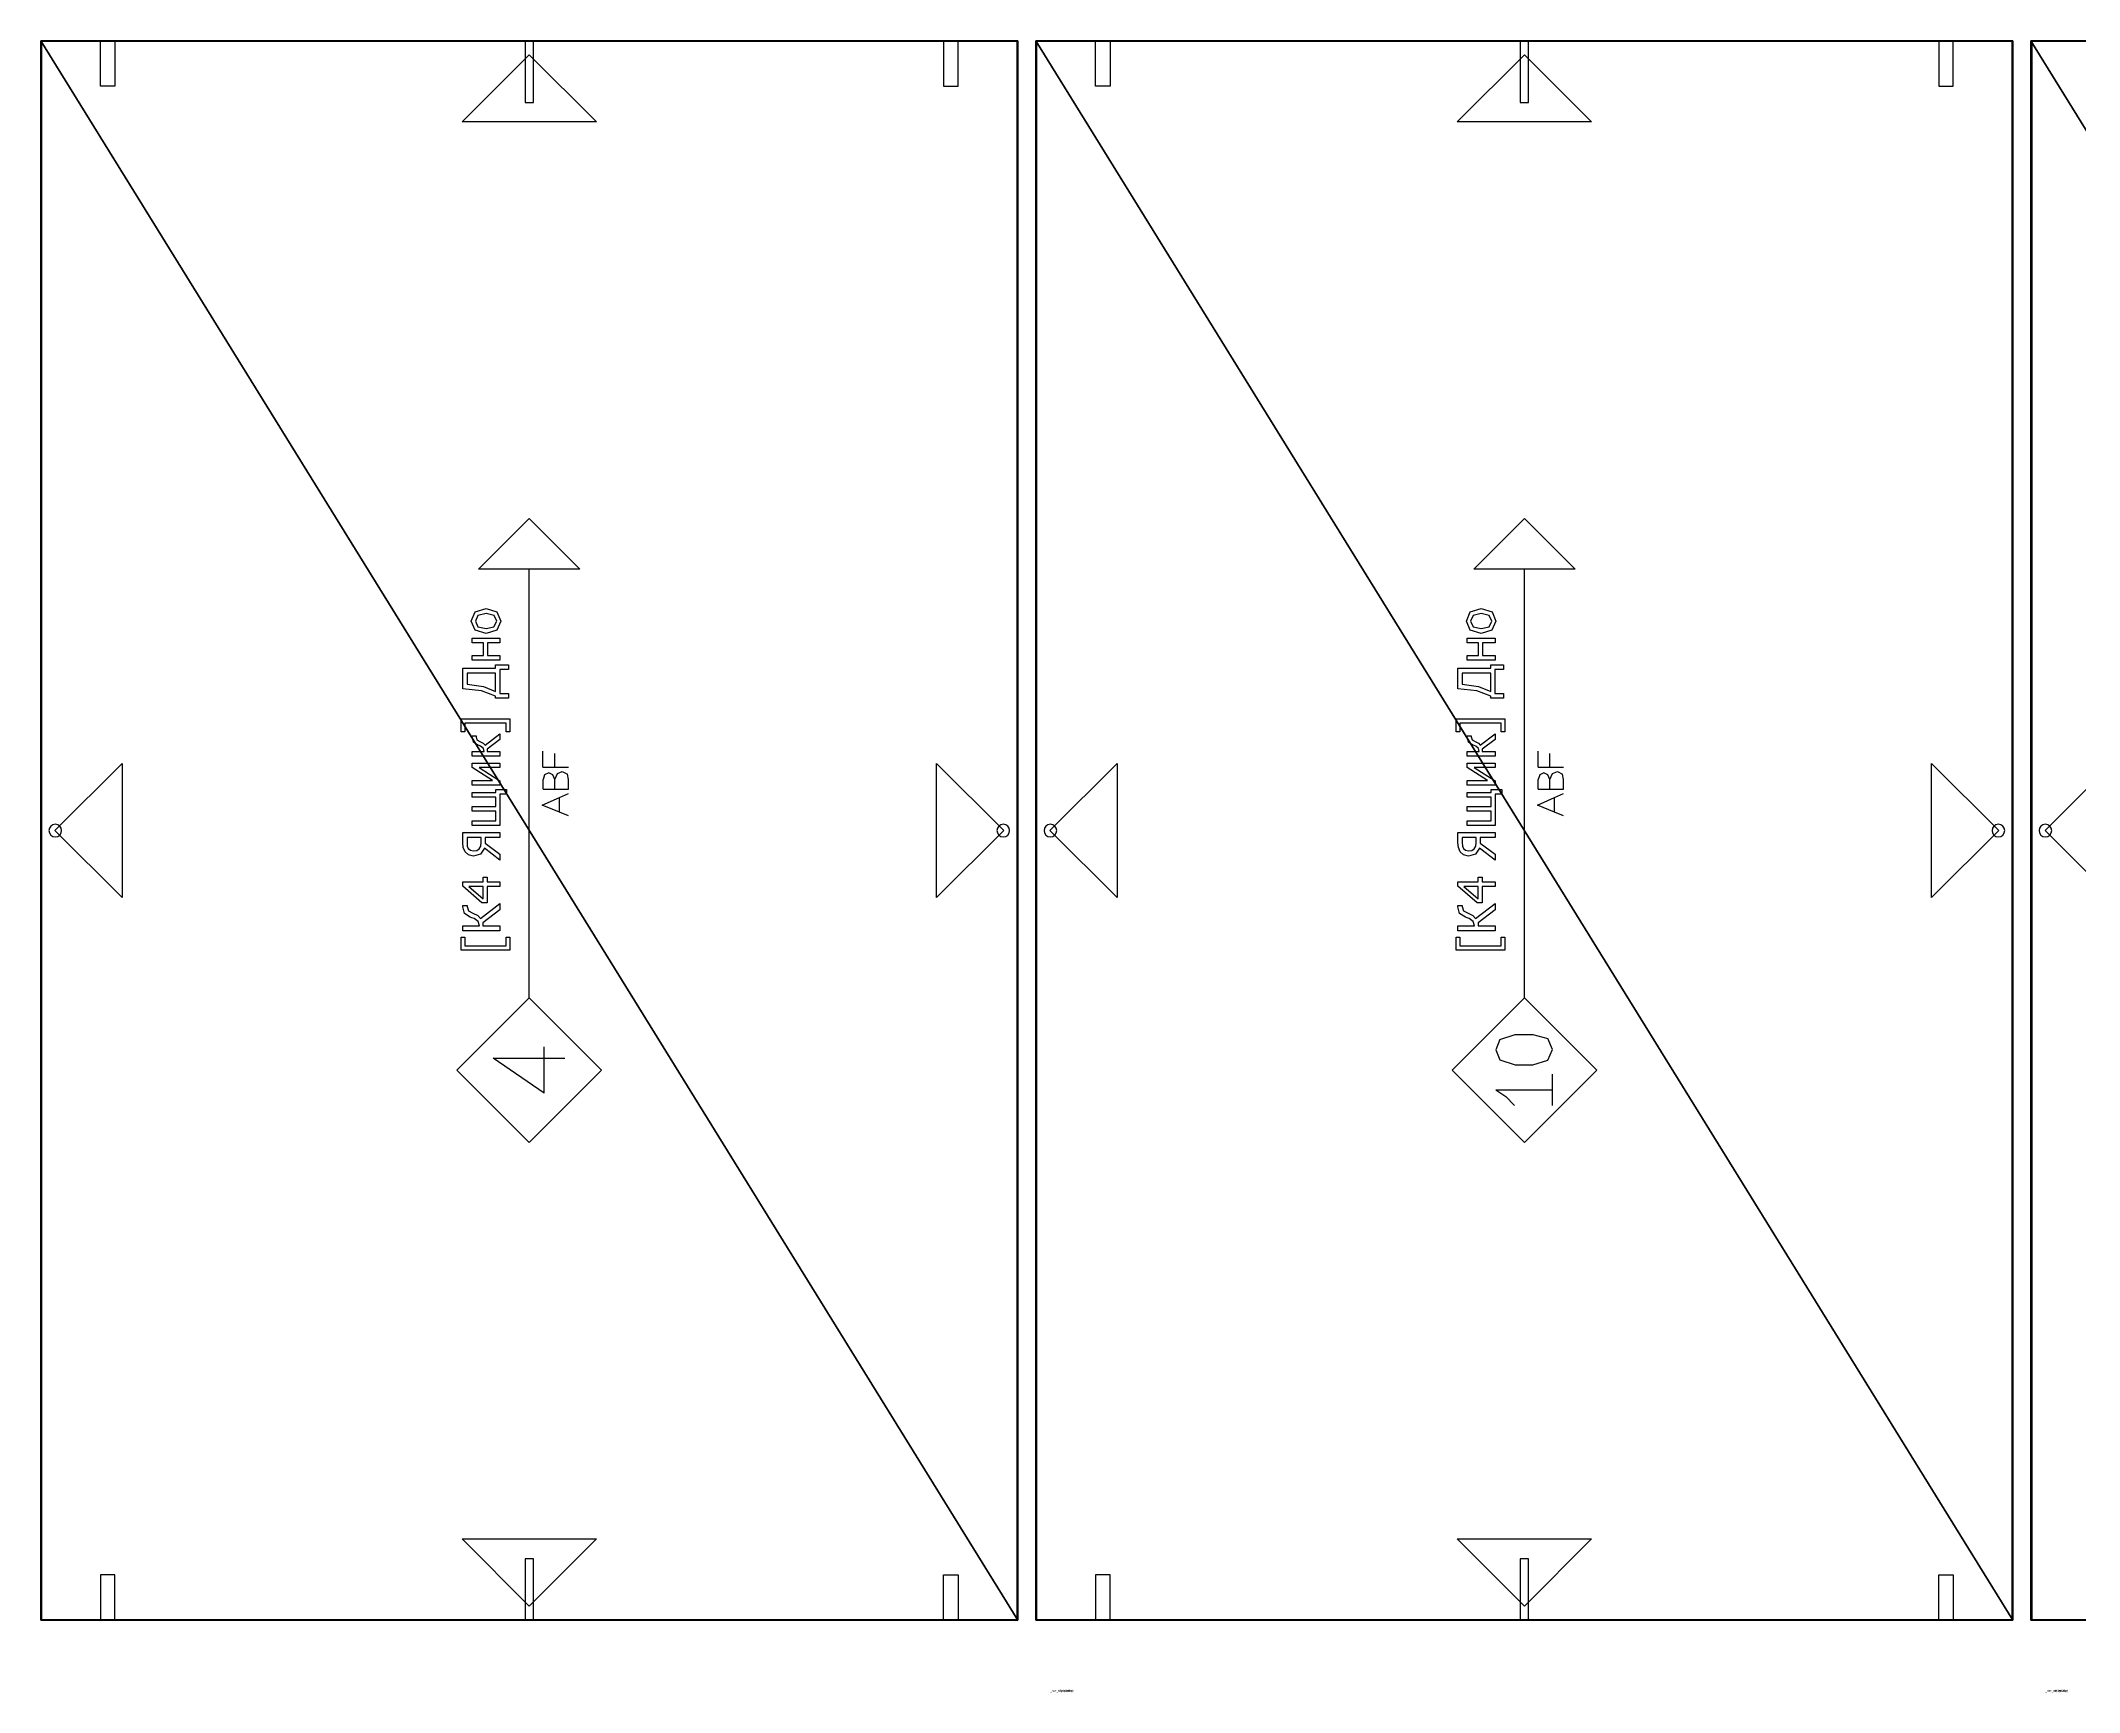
# Model space of a CAD drawing. Header units: millimetres. Extents: x -70178 to 17, y -3145 to 2055.
# Drawn here: x -10914 to -9787, y -40 to 873 of the extents above; entities that cross this region are included whole.
import ezdxf

# ---------------------------------------------------------------- set-up
doc = ezdxf.new("R2010")
doc.units = ezdxf.units.MM
doc.header["$LTSCALE"] = 25.4
doc.layers.get('0').update_dxf_attribs({"true_color": 0xffffff})
for name, color, linetype, true_color in [('ABF_cuttingLines', 34, 'Continuous', 0xaa4400), ('ABF_edgeBanding', 32, 'Continuous', 0xcc6600), ('ABF_Label', 253, 'Continuous', 0x9999cc), ('D7-DEPTHF-$44817', 252, 'Continuous', 0x777799), ('Dside4.5', 190, 'Continuous', 0x9900ff), ('Dside8', 134, 'Continuous', 0x009987)]:
    doc.layers.add(name, color=color, linetype=linetype, true_color=true_color)

# ---------------------------------------------------------------- blocks, each defined once
blk = doc.blocks.new('Group129#1')
at = {"layer": 'D7-DEPTHF-$44817', "color": 0}
blk.add_circle((-8, 0, 16), 3.5, dxfattribs=at)
blk = doc.blocks.new('Group1463#1')
at = {"layer": 'ABF_cuttingLines', "color": 0}
blk.add_polyline3d([(-557.6, 912.1, 0), (-557.6, 39.9, 0), (-18.4, 39.9, 0), (-18.4, 912.1, 0), (-557.6, 912.1, 0)], close=True, dxfattribs=at)
blk = doc.blocks.new('Group1464#1')
at = {"layer": 'ABF_edgeBanding', "color": 0}
for points in [[(-288, 904.7, 0), (-250.9, 867.7, 0), (-325.1, 867.7, 0), (-288, 904.7, 0)], [(-550.2, 476, 0), (-513.1, 513.1, 0), (-513.1, 439, 0), (-550.2, 476, 0)], [(-25.8, 476, 0), (-62.9, 439, 0), (-62.9, 513.1, 0), (-25.8, 476, 0)], [(-288, 47.3, 0), (-325.1, 84.4, 0), (-250.9, 84.4, 0), (-288, 47.3, 0)]]:
    blk.add_polyline3d(points, close=True, dxfattribs=at)
blk = doc.blocks.new('_____#165')
at = {"color": 0}
for p, q in [((-558, 912.5, 16), (-18, 912.5, 16)), ((-558, 39.5, 16), (-558, 912.5, 16)), ((-558, 912.5), (-18, 912.5)), ((-558, 39.5), (-558, 912.5)), ((-558, 912.5, 16), (-18, 912.5, 16)), ((-558, 912.5), (-18, 912.5)), ((-558, 912.5, 16), (-558, 912.5)), ((-558, 39.5, 16), (-558, 912.5, 16)), ((-558, 912.5, 16), (-558, 912.5)), ((-558, 39.5), (-558, 912.5)), ((-18, 39.5, 16), (-558, 39.5, 16)), ((-18, 39.5), (-558, 39.5)), ((-18, 39.5, 16), (-558, 39.5, 16)), ((-558, 39.5, 16), (-558, 39.5)), ((-18, 39.5), (-558, 39.5)), ((-558, 39.5, 16), (-558, 39.5))]:
    blk.add_line(p, q, dxfattribs=at)
at = {"color": 0, "extrusion": (0, 0, -1)}
ref = blk.add_blockref('Group129#1', (542, 476, -16), dxfattribs=dict(at, rotation=180))
ref.add_attrib('Skp_GroupInstanceName', '_ABF_screwInside', (0, 0), dxfattribs={"height": 1})
at = {"layer": 'ABF_cuttingLines', "color": 0}
ref = blk.add_blockref('Group1463#1', (0, 0, 16), dxfattribs=at)
ref.add_attrib('Skp_GroupInstanceName', '_ABF_cuttingLines', (0, 0), dxfattribs={"layer": '0', "height": 1})
at = {"layer": 'ABF_edgeBanding', "color": 0}
ref = blk.add_blockref('Group1464#1', (0, 0, 16), dxfattribs=at)
ref.add_attrib('Skp_GroupInstanceName', '_ABF_edgeBanding', (0, 0), dxfattribs={"layer": '0', "height": 1})
at = {"color": 7, "true_color": 0xffffff}
mesh = blk.add_polyface(dxfattribs=at)
corners = [(-18, 39.5, 16), (-558, 912.5, 16), (-558, 39.5, 16), (-18, 912.5, 16)]
mesh.append_faces([[corners[k] for k in face] for face in [(0, 1, 2), (1, 0, 3)]], dxfattribs={"vtx0": -1, "color": 7})
at = {"color": 0}
mesh = blk.add_polyface(dxfattribs=at)
corners = [(-558, 912.5), (-18, 39.5), (-558, 39.5), (-18, 912.5)]
mesh.append_faces([[corners[k] for k in face] for face in [(0, 1, 2), (1, 0, 3)]], dxfattribs={"vtx0": -1, "color": 0})
mesh = blk.add_polyface(dxfattribs=at)
corners = [(-558, 912.5, 16), (-18, 912.5), (-558, 912.5), (-18, 912.5, 16)]
mesh.append_faces([[corners[k] for k in face] for face in [(0, 1, 2), (1, 0, 3)]], dxfattribs={"vtx0": -1, "color": 0})
mesh = blk.add_polyface(dxfattribs=at)
corners = [(-558, 912.5, 16), (-558, 39.5), (-558, 39.5, 16), (-558, 912.5)]
mesh.append_faces([[corners[k] for k in face] for face in [(0, 1, 2), (1, 0, 3)]], dxfattribs={"vtx0": -1, "color": 0})
mesh = blk.add_polyface(dxfattribs=at)
corners = [(-18, 39.5, 16), (-558, 39.5), (-18, 39.5), (-558, 39.5, 16)]
mesh.append_faces([[corners[k] for k in face] for face in [(0, 1, 2), (1, 0, 3)]], dxfattribs={"vtx0": -1, "color": 0})
blk = doc.blocks.new('Group110#1')
at = {"layer": 'Dside8', "color": 0, "extrusion": (0, 1, 0)}
blk.add_circle((0, 9), 4, dxfattribs=at)
blk = doc.blocks.new('Group111#1')
at = {"layer": 'Dside8', "color": 0}
blk.add_polyline3d([(-4, 0, 0), (-4, 25, 0), (4, 25, 0), (4, 0, 0), (-4, 0, 0)], close=True, dxfattribs=at)
blk = doc.blocks.new('Group114#1')
at = {"layer": 'Dside8', "color": 0, "extrusion": (0, 1, 0)}
blk.add_circle((0, 9), 4, dxfattribs=at)
blk = doc.blocks.new('Group115#1')
at = {"layer": 'Dside8', "color": 0}
blk.add_polyline3d([(4, 0, 0), (4, 25, 0), (-4, 25, 0), (-4, 0, 0), (4, 0, 0)], close=True, dxfattribs=at)
blk = doc.blocks.new('Group118#1')
at = {"layer": 'Dside8', "color": 0, "extrusion": (0, -1, 0)}
blk.add_circle((0, 9), 4, dxfattribs=at)
blk = doc.blocks.new('Group119#1')
at = {"layer": 'Dside8', "color": 0}
blk.add_polyline3d([(-4, 0, 0), (-4, -25, 0), (4, -25, 0), (4, 0, 0), (-4, 0, 0)], close=True, dxfattribs=at)
blk = doc.blocks.new('Group122#1')
at = {"layer": 'Dside8', "color": 0, "extrusion": (0, -1, 0)}
blk.add_circle((0, 9), 4, dxfattribs=at)
blk = doc.blocks.new('Group123#1')
at = {"layer": 'Dside8', "color": 0}
blk.add_polyline3d([(4, 0, 0), (4, -25, 0), (-4, -25, 0), (-4, 0, 0), (4, 0, 0)], close=True, dxfattribs=at)
blk = doc.blocks.new('Group121#2')
at = {"layer": 'Dside4.5', "color": 0, "extrusion": (0, -1, 0)}
blk.add_circle((0, 8), 2.25, dxfattribs=at)
blk = doc.blocks.new('Group122#2')
at = {"layer": 'Dside4.5', "color": 0}
blk.add_polyline3d([(-2.25, 0, 0), (-2.25, 34, 0), (2.25, 34, 0), (2.25, 0, 0), (-2.25, 0, 0)], close=True, dxfattribs=at)
blk = doc.blocks.new('Group124#1')
at = {"layer": 'Dside4.5', "color": 0, "extrusion": (0, 1, 0)}
blk.add_circle((0, 8), 2.25, dxfattribs=at)
blk = doc.blocks.new('Group125#1')
at = {"layer": 'Dside4.5', "color": 0}
blk.add_polyline3d([(2.25, 0, 0), (2.25, -34, 0), (-2.25, -34, 0), (-2.25, 0, 0), (2.25, 0, 0)], close=True, dxfattribs=at)
blk = doc.blocks.new('Group126#1')
at = {"layer": 'D7-DEPTHF-$44817', "color": 0}
blk.add_circle((8, 0, 16), 3.5, dxfattribs=at)
blk = doc.blocks.new('Group1137#1')
at = {"layer": 'ABF_Label', "color": 0}
for p, q in [((-41.97, 6.86), (-41.97, 23.92)), ((-41.97, 23.92), (-37.42, 23.92)), ((-37.42, 22.67), (-40.44, 22.67)), ((-40.44, 22.67), (-40.44, 8.11)), ((-37.42, 23.92), (-37.42, 22.67)), ((-35.24, 10.29), (-35.24, 23.33)), ((-35.24, 23.33), (-33.5, 23.33)), ((-33.5, 23.33), (-33.5, 17.46)), ((-30.41, 20.71), (-29.07, 22.77)), ((-29.07, 22.77), (-26.81, 23.33)), ((-26.71, 21.78), (-28.21, 21.37)), ((-26.81, 23.33), (-26.28, 23.33)), ((-26.28, 21.78), (-26.71, 21.78)), ((-26.28, 23.33), (-26.28, 21.78)), ((-25.4, 16.62), (-19.57, 23.33)), ((-19.57, 23.33), (-17.96, 23.33)), ((-17.96, 23.33), (-17.96, 16.18)), ((-8.55, 21.34), (-7.45, 22.54)), ((-7.45, 22.54), (-6, 23.16)), ((-5.46, 21.75), (-6.29, 21.4)), ((-6, 23.16), (-4.16, 23.33)), ((-4.25, 21.84), (-5.46, 21.75)), ((-2.44, 21.84), (-4.25, 21.84)), ((-4.16, 23.33), (-0.71, 23.33)), ((-2.44, 16.92), (-2.44, 21.84)), ((-0.71, 23.33), (-0.71, 10.29)), ((34.68, 22.67), (34.68, 23.92)), ((34.68, 23.92), (39.24, 23.92)), ((37.71, 22.67), (34.68, 22.67)), ((37.71, 8.11), (37.71, 22.67)), ((39.24, 23.92), (39.24, 6.86)), ((49, 16.72), (49.7, 23.33)), ((49.7, 23.33), (56.97, 23.33)), ((51.33, 21.83), (50.54, 16.09)), ((55.24, 21.83), (51.33, 21.83)), ((55.24, 11.83), (55.24, 21.83)), ((56.97, 23.33), (56.97, 11.83)), ((-33.5, 17.46), (-31.88, 17.97)), ((-32.41, 16.26), (-33.5, 16.26)), ((-33.5, 16.26), (-33.5, 10.29)), ((-27.8, 10.29), (-32.41, 16.26)), ((-31.88, 17.97), (-30.9, 19.36)), ((-30.9, 19.36), (-30.62, 20.11)), ((-29.81, 18.1), (-30.88, 17.15)), ((-30.88, 17.15), (-25.59, 10.29)), ((-30.62, 20.11), (-30.41, 20.71)), ((-29, 19.79), (-29.81, 18.1)), ((-28.21, 21.37), (-29, 19.79)), ((-25.4, 14.78), (-25.4, 16.62)), ((-19.64, 14.78), (-25.4, 14.78)), ((-19.64, 21.27), (-24.03, 16.18)), ((-24.03, 16.18), (-19.64, 16.18)), ((-19.64, 16.18), (-19.64, 21.27)), ((-19.64, 10.29), (-19.64, 14.78)), ((-17.96, 16.18), (-16.4, 16.18)), ((-16.4, 14.78), (-17.96, 14.78)), ((-17.96, 14.78), (-17.96, 10.29)), ((-16.4, 16.18), (-16.4, 14.78)), ((-10.4, 10.29), (-6.21, 15.74)), ((-8.97, 19.62), (-8.55, 21.34)), ((-8.25, 17.12), (-8.97, 19.62)), ((-4.41, 15.48), (-8.31, 10.29)), ((-6.21, 15.74), (-8.25, 17.12)), ((-6.92, 20.64), (-7.15, 19.56)), ((-7.15, 19.56), (-6.98, 18.39)), ((-6.98, 18.39), (-6.46, 17.57)), ((-6.29, 21.4), (-6.92, 20.64)), ((-6.46, 17.57), (-5.5, 17.05)), ((-5.5, 17.05), (-4.18, 16.92)), ((-2.44, 15.48), (-4.41, 15.48)), ((-4.18, 16.92), (-2.44, 16.92)), ((-2.44, 10.29), (-2.44, 15.48)), ((1.8, 10.29), (1.8, 20.07)), ((1.8, 20.07), (3.45, 20.07)), ((3.45, 20.07), (3.45, 11.68)), ((6.77, 11.68), (6.77, 20.07)), ((6.77, 20.07), (8.42, 20.07)), ((8.42, 20.07), (8.42, 11.68)), ((11.74, 11.68), (11.74, 20.07)), ((11.74, 20.07), (13.38, 20.07)), ((13.38, 20.07), (13.38, 11.68)), ((15.98, 10.29), (15.98, 20.07)), ((15.98, 20.07), (17.6, 20.07)), ((22.07, 17.59), (17.46, 10.29)), ((17.6, 20.07), (17.6, 12.89)), ((17.6, 12.89), (22.16, 20.07)), ((22.07, 10.29), (22.07, 17.59)), ((22.16, 20.07), (23.7, 20.07)), ((23.7, 20.07), (23.7, 10.29)), ((26.08, 10.29), (26.08, 20.07)), ((26.08, 20.07), (27.73, 20.07)), ((27.73, 20.07), (27.73, 15.82)), ((27.73, 15.82), (28.82, 16.09)), ((28.55, 14.8), (27.73, 14.8)), ((27.73, 14.8), (27.73, 10.29)), ((31.91, 10.29), (28.55, 14.8)), ((28.82, 16.09), (29.59, 17.09)), ((29.59, 17.09), (29.8, 17.6)), ((29.8, 17.6), (29.99, 18.1)), ((30.71, 16.15), (29.97, 15.49)), ((29.97, 15.49), (33.96, 10.29)), ((29.99, 18.1), (31.06, 19.63)), ((31.29, 17.33), (30.71, 16.15)), ((31.06, 19.63), (32.84, 20.07)), ((31.87, 18.37), (31.29, 17.33)), ((32.91, 18.66), (31.87, 18.37)), ((32.84, 20.07), (33.28, 20.07)), ((33.28, 18.66), (32.91, 18.66)), ((33.28, 20.07), (33.28, 18.66)), ((47.17, 11.83), (49, 16.72)), ((50.54, 16.09), (48.84, 11.83)), ((59.75, 10.29), (59.75, 20.07)), ((59.75, 20.07), (61.4, 20.07)), ((61.4, 20.07), (61.4, 16.12)), ((61.4, 16.12), (65.83, 16.12)), ((65.83, 14.7), (61.4, 14.7)), ((61.4, 14.7), (61.4, 10.29)), ((65.83, 16.12), (65.83, 20.07)), ((65.83, 20.07), (67.48, 20.07)), ((65.83, 10.29), (65.83, 14.7)), ((67.48, 20.07), (67.48, 10.29)), ((69.16, 15.18), (70.36, 18.99)), ((70.33, 11.41), (69.16, 15.18)), ((70.36, 18.99), (73.54, 20.35)), ((71.55, 18), (70.86, 15.18)), ((70.86, 15.18), (71.55, 12.39)), ((73.54, 18.93), (71.55, 18)), ((73.54, 20.35), (76.71, 18.99)), ((75.51, 18), (73.54, 18.93)), ((75.5, 12.37), (76.2, 15.18)), ((76.2, 15.18), (75.51, 18)), ((76.71, 18.99), (77.9, 15.18)), ((77.9, 15.18), (76.71, 11.36)), ((-91.03, 10.06), (-93.35, 6.56)), ((-91.03, 10.06), (-91.03, -9.89)), ((-80.47, 8.56), (-82.24, 3.21)), ((-76.92, 10.06), (-80.47, 8.56)), ((-73.38, 8.56), (-76.92, 10.06)), ((-73.38, 8.56), (-71.62, 3.21)), ((-40.44, 8.11), (-37.42, 8.11)), ((-37.42, 8.11), (-37.42, 6.86)), ((-33.5, 10.29), (-35.24, 10.29)), ((-25.59, 10.29), (-27.8, 10.29)), ((-17.96, 10.29), (-19.64, 10.29)), ((-8.31, 10.29), (-10.4, 10.29)), ((-0.71, 10.29), (-2.44, 10.29)), ((12.82, 10.29), (1.8, 10.29)), ((3.45, 11.68), (6.77, 11.68)), ((8.42, 11.68), (11.74, 11.68)), ((12.82, 7.94), (12.82, 10.29)), ((14.36, 7.94), (12.82, 7.94)), ((13.38, 11.68), (14.36, 11.68)), ((14.36, 11.68), (14.36, 7.94)), ((17.46, 10.29), (15.98, 10.29)), ((23.7, 10.29), (22.07, 10.29)), ((27.73, 10.29), (26.08, 10.29)), ((33.96, 10.29), (31.91, 10.29)), ((34.68, 6.86), (34.68, 8.11)), ((34.68, 8.11), (37.71, 8.11)), ((46.46, 7.34), (46.46, 11.83)), ((46.46, 11.83), (47.17, 11.83)), ((48.1, 7.34), (46.46, 7.34)), ((56.56, 10.33), (48.1, 10.33)), ((48.1, 10.33), (48.1, 7.34)), ((48.84, 11.83), (55.24, 11.83)), ((56.56, 7.34), (56.56, 10.33)), ((58.21, 7.34), (56.56, 7.34)), ((56.97, 11.83), (58.21, 11.83)), ((58.21, 11.83), (58.21, 7.34)), ((61.4, 10.29), (59.75, 10.29)), ((67.48, 10.29), (65.83, 10.29)), ((73.54, 10.02), (70.33, 11.41)), ((71.55, 12.39), (73.54, 11.44)), ((73.54, 11.44), (75.5, 12.37)), ((76.71, 11.36), (73.54, 10.02)), ((-93.35, 6.56), (-96.51, 3.5)), ((-82.24, 3.21), (-82.24, -3.01)), ((-71.62, 3.21), (-71.62, -3.01)), ((-58.67, 0), (91.69, 0)), ((-37.42, 6.86), (-41.97, 6.86)), ((39.24, 6.86), (34.68, 6.86)), ((-82.24, -3.01), (-80.63, -8.26)), ((-71.62, -3.01), (-72.94, -8.25)), ((6.49, -10.57), (8.95, -4.58)), ((8.95, -4.58), (11.61, -10.57)), ((14.53, -4.88), (17.96, -4.88)), ((14.53, -4.88), (14.53, -8.98)), ((19.51, -5.38), (17.96, -4.88)), ((20.29, -6.84), (19.51, -5.38)), ((19.55, -8.25), (20.29, -6.84)), ((22.27, -4.79), (22.27, -8.97)), ((22.27, -4.79), (27.81, -4.79)), ((-96.51, -9.89), (-91.03, -9.89)), ((-91.03, -9.89), (-85.54, -9.89)), ((-80.63, -8.26), (-76.89, -9.89)), ((-76.89, -9.89), (-72.94, -8.25)), ((5.21, -13.72), (6.49, -10.57)), ((6.49, -10.57), (11.61, -10.57)), ((11.61, -10.57), (13.01, -13.72)), ((14.53, -8.98), (14.53, -13.72)), ((14.53, -8.98), (17.96, -8.98)), ((14.53, -13.72), (17.96, -13.72)), ((17.96, -8.98), (19.55, -8.25)), ((17.96, -8.98), (20.04, -9.9)), ((17.96, -13.72), (19.76, -13.36)), ((20.74, -11.59), (19.76, -13.36)), ((20.04, -9.9), (20.74, -11.59)), ((22.27, -8.97), (27.09, -8.97)), ((22.27, -8.97), (22.27, -13.72))]:
    blk.add_line(p, q, dxfattribs=at)
for points in [[(-58.67, 0, 0), (-84.07, -25.4, 0), (-109.47, 0, 0), (-84.07, 25.4, 0), (-58.67, 0, 0)], [(91.69, 17.78, 0), (109.47, 0, 0), (91.69, -17.78, 0), (91.69, 17.78, 0)]]:
    blk.add_polyline3d(points, close=True, dxfattribs=at)
blk = doc.blocks.new('Group1465#1')
at = {"layer": 'ABF_cuttingLines', "color": 0}
blk.add_polyline3d([(-557.6, 912.1, 0), (-557.6, 39.9, 0), (-18.4, 39.9, 0), (-18.4, 912.1, 0), (-557.6, 912.1, 0)], close=True, dxfattribs=at)
blk = doc.blocks.new('Group1466#1')
at = {"layer": 'ABF_edgeBanding', "color": 0}
for points in [[(-288, 904.7, 0), (-250.9, 867.7, 0), (-325.1, 867.7, 0), (-288, 904.7, 0)], [(-550.2, 476, 0), (-513.1, 513.1, 0), (-513.1, 439, 0), (-550.2, 476, 0)], [(-25.8, 476, 0), (-62.9, 439, 0), (-62.9, 513.1, 0), (-25.8, 476, 0)], [(-288, 47.3, 0), (-325.1, 84.4, 0), (-250.9, 84.4, 0), (-288, 47.3, 0)]]:
    blk.add_polyline3d(points, close=True, dxfattribs=at)
blk = doc.blocks.new('_____#166')
at = {"color": 0}
for p, q in [((-558, 912.5, 16), (-18, 912.5, 16)), ((-558, 39.5, 16), (-558, 912.5, 16)), ((-558, 912.5), (-18, 912.5)), ((-558, 39.5), (-558, 912.5)), ((-558, 912.5, 16), (-18, 912.5, 16)), ((-558, 912.5), (-18, 912.5)), ((-558, 912.5, 16), (-558, 912.5)), ((-558, 39.5, 16), (-558, 912.5, 16)), ((-558, 912.5, 16), (-558, 912.5)), ((-558, 39.5), (-558, 912.5)), ((-18, 912.5, 16), (-18, 39.5, 16)), ((-18, 912.5), (-18, 39.5)), ((-18, 912.5, 16), (-18, 912.5)), ((-18, 912.5, 16), (-18, 39.5, 16)), ((-18, 912.5), (-18, 39.5)), ((-18, 912.5, 16), (-18, 912.5)), ((-18, 39.5, 16), (-558, 39.5, 16)), ((-18, 39.5), (-558, 39.5)), ((-18, 39.5, 16), (-558, 39.5, 16)), ((-558, 39.5, 16), (-558, 39.5)), ((-18, 39.5), (-558, 39.5)), ((-558, 39.5, 16), (-558, 39.5)), ((-18, 39.5, 16), (-18, 39.5)), ((-18, 39.5, 16), (-18, 39.5))]:
    blk.add_line(p, q, dxfattribs=at)
at = {"color": 0, "extrusion": (0, 0, -1)}
ref = blk.add_blockref('Group114#1', (521, 912.5, -16), dxfattribs=dict(at, rotation=180))
ref.add_attrib('Skp_GroupInstanceName', '_ABF_sideDrill', (0, 0), dxfattribs={"height": 1})
ref = blk.add_blockref('Group115#1', (521, 912.5, -16), dxfattribs=dict(at, rotation=180))
ref.add_attrib('Skp_GroupInstanceName', '_ABF_sideDrillDepth', (0, 0), dxfattribs={"height": 1})
ref = blk.add_blockref('Group121#2', (288, 912.5, -16), dxfattribs=dict(at, rotation=180))
ref.add_attrib('Skp_GroupInstanceName', '_ABF_sideDrill', (0, 0), dxfattribs={"height": 1})
ref = blk.add_blockref('Group122#2', (288, 912.5, -16), dxfattribs=dict(at, rotation=180))
ref.add_attrib('Skp_GroupInstanceName', '_ABF_sideDrillDepth', (0, 0), dxfattribs={"height": 1})
ref = blk.add_blockref('Group110#1', (55, 912.5, -16), dxfattribs=dict(at, rotation=180))
ref.add_attrib('Skp_GroupInstanceName', '_ABF_sideDrill', (0, 0), dxfattribs={"height": 1})
ref = blk.add_blockref('Group111#1', (55, 912.5, -16), dxfattribs=dict(at, rotation=180))
ref.add_attrib('Skp_GroupInstanceName', '_ABF_sideDrillDepth', (0, 0), dxfattribs={"height": 1})
ref = blk.add_blockref('Group129#1', (542, 476, -16), dxfattribs=dict(at, rotation=180))
ref.add_attrib('Skp_GroupInstanceName', '_ABF_screwInside', (0, 0), dxfattribs={"height": 1})
ref = blk.add_blockref('Group126#1', (34, 476, -16), dxfattribs=dict(at, rotation=180))
ref.add_attrib('Skp_GroupInstanceName', '_ABF_screwInside', (0, 0), dxfattribs={"height": 1})
ref = blk.add_blockref('Group125#1', (288, 39.5, -16), dxfattribs=dict(at, rotation=180))
ref.add_attrib('Skp_GroupInstanceName', '_ABF_sideDrillDepth', (0, 0), dxfattribs={"height": 1})
ref = blk.add_blockref('Group123#1', (521, 39.5, -16), dxfattribs=dict(at, rotation=180))
ref.add_attrib('Skp_GroupInstanceName', '_ABF_sideDrillDepth', (0, 0), dxfattribs={"height": 1})
ref = blk.add_blockref('Group119#1', (55, 39.5, -16), dxfattribs=dict(at, rotation=180))
ref.add_attrib('Skp_GroupInstanceName', '_ABF_sideDrillDepth', (0, 0), dxfattribs={"height": 1})
ref = blk.add_blockref('Group122#1', (521, 39.5, -16), dxfattribs=dict(at, rotation=180))
ref.add_attrib('Skp_GroupInstanceName', '_ABF_sideDrill', (0, 0), dxfattribs={"height": 1})
ref = blk.add_blockref('Group124#1', (288, 39.5, -16), dxfattribs=dict(at, rotation=180))
ref.add_attrib('Skp_GroupInstanceName', '_ABF_sideDrill', (0, 0), dxfattribs={"height": 1})
ref = blk.add_blockref('Group118#1', (55, 39.5, -16), dxfattribs=dict(at, rotation=180))
ref.add_attrib('Skp_GroupInstanceName', '_ABF_sideDrill', (0, 0), dxfattribs={"height": 1})
at = {"layer": 'ABF_cuttingLines', "color": 0}
ref = blk.add_blockref('Group1465#1', (0, 0, 16), dxfattribs=at)
ref.add_attrib('Skp_GroupInstanceName', '_ABF_cuttingLines', (0, 0), dxfattribs={"layer": '0', "height": 1})
at = {"layer": 'ABF_edgeBanding', "color": 0}
ref = blk.add_blockref('Group1466#1', (0, 0, 16), dxfattribs=at)
ref.add_attrib('Skp_GroupInstanceName', '_ABF_edgeBanding', (0, 0), dxfattribs={"layer": '0', "height": 1})
at = {"layer": 'ABF_Label', "color": 0}
ref = blk.add_blockref('Group1137#1', (-288, 476, 16), dxfattribs=dict(at, xscale=1.574803149606299, yscale=1.574803149606299, rotation=90))
ref.add_attrib('Skp_GroupInstanceName', '_ABF_Label', (0, 0), dxfattribs={"layer": '0', "height": 1})
at = {"color": 7, "true_color": 0xffffff}
mesh = blk.add_polyface(dxfattribs=at)
corners = [(-18, 39.5, 16), (-558, 912.5, 16), (-558, 39.5, 16), (-18, 912.5, 16)]
mesh.append_faces([[corners[k] for k in face] for face in [(0, 1, 2), (1, 0, 3)]], dxfattribs={"vtx0": -1, "color": 7})
at = {"color": 0}
mesh = blk.add_polyface(dxfattribs=at)
corners = [(-558, 912.5), (-18, 39.5), (-558, 39.5), (-18, 912.5)]
mesh.append_faces([[corners[k] for k in face] for face in [(0, 1, 2), (1, 0, 3)]], dxfattribs={"vtx0": -1, "color": 0})
mesh = blk.add_polyface(dxfattribs=at)
corners = [(-558, 912.5, 16), (-18, 912.5), (-558, 912.5), (-18, 912.5, 16)]
mesh.append_faces([[corners[k] for k in face] for face in [(0, 1, 2), (1, 0, 3)]], dxfattribs={"vtx0": -1, "color": 0})
mesh = blk.add_polyface(dxfattribs=at)
corners = [(-558, 912.5, 16), (-558, 39.5), (-558, 39.5, 16), (-558, 912.5)]
mesh.append_faces([[corners[k] for k in face] for face in [(0, 1, 2), (1, 0, 3)]], dxfattribs={"vtx0": -1, "color": 0})
mesh = blk.add_polyface(dxfattribs=at)
corners = [(-18, 912.5), (-18, 39.5, 16), (-18, 39.5), (-18, 912.5, 16)]
mesh.append_faces([[corners[k] for k in face] for face in [(0, 1, 2), (1, 0, 3)]], dxfattribs={"vtx0": -1, "color": 0})
mesh = blk.add_polyface(dxfattribs=at)
corners = [(-18, 39.5, 16), (-558, 39.5), (-18, 39.5), (-558, 39.5, 16)]
mesh.append_faces([[corners[k] for k in face] for face in [(0, 1, 2), (1, 0, 3)]], dxfattribs={"vtx0": -1, "color": 0})
blk = doc.blocks.new('Group1124#1')
at = {"layer": 'ABF_Label', "color": 0}
for p, q in [((-41.97, 6.86), (-41.97, 23.92)), ((-41.97, 23.92), (-37.42, 23.92)), ((-37.42, 22.67), (-40.44, 22.67)), ((-40.44, 22.67), (-40.44, 8.11)), ((-37.42, 23.92), (-37.42, 22.67)), ((-35.24, 10.29), (-35.24, 23.33)), ((-35.24, 23.33), (-33.5, 23.33)), ((-33.5, 23.33), (-33.5, 17.46)), ((-30.41, 20.71), (-29.07, 22.77)), ((-29.07, 22.77), (-26.81, 23.33)), ((-26.71, 21.78), (-28.21, 21.37)), ((-26.81, 23.33), (-26.28, 23.33)), ((-26.28, 21.78), (-26.71, 21.78)), ((-26.28, 23.33), (-26.28, 21.78)), ((-25.4, 16.62), (-19.57, 23.33)), ((-19.57, 23.33), (-17.96, 23.33)), ((-17.96, 23.33), (-17.96, 16.18)), ((-8.55, 21.34), (-7.45, 22.54)), ((-7.45, 22.54), (-6, 23.16)), ((-5.46, 21.75), (-6.29, 21.4)), ((-6, 23.16), (-4.16, 23.33)), ((-4.25, 21.84), (-5.46, 21.75)), ((-2.44, 21.84), (-4.25, 21.84)), ((-4.16, 23.33), (-0.71, 23.33)), ((-2.44, 16.92), (-2.44, 21.84)), ((-0.71, 23.33), (-0.71, 10.29)), ((34.68, 22.67), (34.68, 23.92)), ((34.68, 23.92), (39.24, 23.92)), ((37.71, 22.67), (34.68, 22.67)), ((37.71, 8.11), (37.71, 22.67)), ((39.24, 23.92), (39.24, 6.86)), ((49, 16.72), (49.7, 23.33)), ((49.7, 23.33), (56.97, 23.33)), ((51.33, 21.83), (50.54, 16.09)), ((55.24, 21.83), (51.33, 21.83)), ((55.24, 11.83), (55.24, 21.83)), ((56.97, 23.33), (56.97, 11.83)), ((-33.5, 17.46), (-31.88, 17.97)), ((-32.41, 16.26), (-33.5, 16.26)), ((-33.5, 16.26), (-33.5, 10.29)), ((-27.8, 10.29), (-32.41, 16.26)), ((-31.88, 17.97), (-30.9, 19.36)), ((-30.9, 19.36), (-30.62, 20.11)), ((-29.81, 18.1), (-30.88, 17.15)), ((-30.88, 17.15), (-25.59, 10.29)), ((-30.62, 20.11), (-30.41, 20.71)), ((-29, 19.79), (-29.81, 18.1)), ((-28.21, 21.37), (-29, 19.79)), ((-25.4, 14.78), (-25.4, 16.62)), ((-19.64, 14.78), (-25.4, 14.78)), ((-19.64, 21.27), (-24.03, 16.18)), ((-24.03, 16.18), (-19.64, 16.18)), ((-19.64, 16.18), (-19.64, 21.27)), ((-19.64, 10.29), (-19.64, 14.78)), ((-17.96, 16.18), (-16.4, 16.18)), ((-16.4, 14.78), (-17.96, 14.78)), ((-17.96, 14.78), (-17.96, 10.29)), ((-16.4, 16.18), (-16.4, 14.78)), ((-10.4, 10.29), (-6.21, 15.74)), ((-8.97, 19.62), (-8.55, 21.34)), ((-8.25, 17.12), (-8.97, 19.62)), ((-4.41, 15.48), (-8.31, 10.29)), ((-6.21, 15.74), (-8.25, 17.12)), ((-6.92, 20.64), (-7.15, 19.56)), ((-7.15, 19.56), (-6.98, 18.39)), ((-6.98, 18.39), (-6.46, 17.57)), ((-6.29, 21.4), (-6.92, 20.64)), ((-6.46, 17.57), (-5.5, 17.05)), ((-5.5, 17.05), (-4.18, 16.92)), ((-2.44, 15.48), (-4.41, 15.48)), ((-4.18, 16.92), (-2.44, 16.92)), ((-2.44, 10.29), (-2.44, 15.48)), ((1.8, 10.29), (1.8, 20.07)), ((1.8, 20.07), (3.45, 20.07)), ((3.45, 20.07), (3.45, 11.68)), ((6.77, 11.68), (6.77, 20.07)), ((6.77, 20.07), (8.42, 20.07)), ((8.42, 20.07), (8.42, 11.68)), ((11.74, 11.68), (11.74, 20.07)), ((11.74, 20.07), (13.38, 20.07)), ((13.38, 20.07), (13.38, 11.68)), ((15.98, 10.29), (15.98, 20.07)), ((15.98, 20.07), (17.6, 20.07)), ((22.07, 17.59), (17.46, 10.29)), ((17.6, 20.07), (17.6, 12.89)), ((17.6, 12.89), (22.16, 20.07)), ((22.07, 10.29), (22.07, 17.59)), ((22.16, 20.07), (23.7, 20.07)), ((23.7, 20.07), (23.7, 10.29)), ((26.08, 10.29), (26.08, 20.07)), ((26.08, 20.07), (27.73, 20.07)), ((27.73, 20.07), (27.73, 15.82)), ((27.73, 15.82), (28.82, 16.09)), ((28.55, 14.8), (27.73, 14.8)), ((27.73, 14.8), (27.73, 10.29)), ((31.91, 10.29), (28.55, 14.8)), ((28.82, 16.09), (29.59, 17.09)), ((29.59, 17.09), (29.8, 17.6)), ((29.8, 17.6), (29.99, 18.1)), ((30.71, 16.15), (29.97, 15.49)), ((29.97, 15.49), (33.96, 10.29)), ((29.99, 18.1), (31.06, 19.63)), ((31.29, 17.33), (30.71, 16.15)), ((31.06, 19.63), (32.84, 20.07)), ((31.87, 18.37), (31.29, 17.33)), ((32.91, 18.66), (31.87, 18.37)), ((32.84, 20.07), (33.28, 20.07)), ((33.28, 18.66), (32.91, 18.66)), ((33.28, 20.07), (33.28, 18.66)), ((47.17, 11.83), (49, 16.72)), ((50.54, 16.09), (48.84, 11.83)), ((59.75, 10.29), (59.75, 20.07)), ((59.75, 20.07), (61.4, 20.07)), ((61.4, 20.07), (61.4, 16.12)), ((61.4, 16.12), (65.83, 16.12)), ((65.83, 14.7), (61.4, 14.7)), ((61.4, 14.7), (61.4, 10.29)), ((65.83, 16.12), (65.83, 20.07)), ((65.83, 20.07), (67.48, 20.07)), ((65.83, 10.29), (65.83, 14.7)), ((67.48, 20.07), (67.48, 10.29)), ((69.16, 15.18), (70.36, 18.99)), ((70.33, 11.41), (69.16, 15.18)), ((70.36, 18.99), (73.54, 20.35)), ((71.55, 18), (70.86, 15.18)), ((70.86, 15.18), (71.55, 12.39)), ((73.54, 18.93), (71.55, 18)), ((73.54, 20.35), (76.71, 18.99)), ((75.51, 18), (73.54, 18.93)), ((75.5, 12.37), (76.2, 15.18)), ((76.2, 15.18), (75.51, 18)), ((76.71, 18.99), (77.9, 15.18)), ((77.9, 15.18), (76.71, 11.36)), ((-92.21, -5.18), (-79.95, 12.66)), ((-79.95, 12.66), (-79.95, -5.18)), ((-40.44, 8.11), (-37.42, 8.11)), ((-37.42, 8.11), (-37.42, 6.86)), ((-33.5, 10.29), (-35.24, 10.29)), ((-25.59, 10.29), (-27.8, 10.29)), ((-17.96, 10.29), (-19.64, 10.29)), ((-8.31, 10.29), (-10.4, 10.29)), ((-0.71, 10.29), (-2.44, 10.29)), ((12.82, 10.29), (1.8, 10.29)), ((3.45, 11.68), (6.77, 11.68)), ((8.42, 11.68), (11.74, 11.68)), ((12.82, 7.94), (12.82, 10.29)), ((14.36, 7.94), (12.82, 7.94)), ((13.38, 11.68), (14.36, 11.68)), ((14.36, 11.68), (14.36, 7.94)), ((17.46, 10.29), (15.98, 10.29)), ((23.7, 10.29), (22.07, 10.29)), ((27.73, 10.29), (26.08, 10.29)), ((33.96, 10.29), (31.91, 10.29)), ((34.68, 6.86), (34.68, 8.11)), ((34.68, 8.11), (37.71, 8.11)), ((46.46, 7.34), (46.46, 11.83)), ((46.46, 11.83), (47.17, 11.83)), ((48.1, 7.34), (46.46, 7.34)), ((56.56, 10.33), (48.1, 10.33)), ((48.1, 10.33), (48.1, 7.34)), ((48.84, 11.83), (55.24, 11.83)), ((56.56, 7.34), (56.56, 10.33)), ((58.21, 7.34), (56.56, 7.34)), ((56.97, 11.83), (58.21, 11.83)), ((58.21, 11.83), (58.21, 7.34)), ((61.4, 10.29), (59.75, 10.29)), ((67.48, 10.29), (65.83, 10.29)), ((73.54, 10.02), (70.33, 11.41)), ((71.55, 12.39), (73.54, 11.44)), ((73.54, 11.44), (75.5, 12.37)), ((76.71, 11.36), (73.54, 10.02)), ((-58.67, 0), (91.69, 0)), ((-37.42, 6.86), (-41.97, 6.86)), ((39.24, 6.86), (34.68, 6.86)), ((-92.21, -5.18), (-79.95, -5.18)), ((-79.95, -5.18), (-75.92, -5.18)), ((-79.95, -5.18), (-79.95, -12.45)), ((6.49, -10.57), (8.95, -4.58)), ((8.95, -4.58), (11.61, -10.57)), ((14.53, -4.88), (17.96, -4.88)), ((14.53, -4.88), (14.53, -8.98)), ((19.51, -5.38), (17.96, -4.88)), ((20.29, -6.84), (19.51, -5.38)), ((19.55, -8.25), (20.29, -6.84)), ((22.27, -4.79), (22.27, -8.97)), ((22.27, -4.79), (27.81, -4.79)), ((5.21, -13.72), (6.49, -10.57)), ((6.49, -10.57), (11.61, -10.57)), ((11.61, -10.57), (13.01, -13.72)), ((14.53, -8.98), (14.53, -13.72)), ((14.53, -8.98), (17.96, -8.98)), ((14.53, -13.72), (17.96, -13.72)), ((17.96, -8.98), (19.55, -8.25)), ((17.96, -8.98), (20.04, -9.9)), ((17.96, -13.72), (19.76, -13.36)), ((20.74, -11.59), (19.76, -13.36)), ((20.04, -9.9), (20.74, -11.59)), ((22.27, -8.97), (27.09, -8.97)), ((22.27, -8.97), (22.27, -13.72))]:
    blk.add_line(p, q, dxfattribs=at)
for points in [[(-58.67, 0, 0), (-84.07, -25.4, 0), (-109.47, 0, 0), (-84.07, 25.4, 0), (-58.67, 0, 0)], [(91.69, 17.78, 0), (109.47, 0, 0), (91.69, -17.78, 0), (91.69, 17.78, 0)]]:
    blk.add_polyline3d(points, close=True, dxfattribs=at)
blk = doc.blocks.new('Group1467#1')
at = {"layer": 'ABF_cuttingLines', "color": 0}
blk.add_polyline3d([(-557.6, 912.1, 0), (-557.6, 39.9, 0), (-18.4, 39.9, 0), (-18.4, 912.1, 0), (-557.6, 912.1, 0)], close=True, dxfattribs=at)
blk = doc.blocks.new('Group1468#1')
at = {"layer": 'ABF_edgeBanding', "color": 0}
for points in [[(-288, 904.7, 0), (-250.9, 867.7, 0), (-325.1, 867.7, 0), (-288, 904.7, 0)], [(-550.2, 476, 0), (-513.1, 513.1, 0), (-513.1, 439, 0), (-550.2, 476, 0)], [(-25.8, 476, 0), (-62.9, 439, 0), (-62.9, 513.1, 0), (-25.8, 476, 0)], [(-288, 47.3, 0), (-325.1, 84.4, 0), (-250.9, 84.4, 0), (-288, 47.3, 0)]]:
    blk.add_polyline3d(points, close=True, dxfattribs=at)
blk = doc.blocks.new('_____#167')
at = {"color": 0}
for p, q in [((-558, 912.5, 16), (-18, 912.5, 16)), ((-558, 39.5, 16), (-558, 912.5, 16)), ((-558, 912.5), (-18, 912.5)), ((-558, 39.5), (-558, 912.5)), ((-558, 912.5, 16), (-18, 912.5, 16)), ((-558, 912.5), (-18, 912.5)), ((-558, 912.5, 16), (-558, 912.5)), ((-558, 39.5, 16), (-558, 912.5, 16)), ((-558, 912.5, 16), (-558, 912.5)), ((-558, 39.5), (-558, 912.5)), ((-18, 912.5, 16), (-18, 39.5, 16)), ((-18, 912.5), (-18, 39.5)), ((-18, 912.5, 16), (-18, 912.5)), ((-18, 912.5, 16), (-18, 39.5, 16)), ((-18, 912.5), (-18, 39.5)), ((-18, 912.5, 16), (-18, 912.5)), ((-18, 39.5, 16), (-558, 39.5, 16)), ((-18, 39.5), (-558, 39.5)), ((-18, 39.5, 16), (-558, 39.5, 16)), ((-558, 39.5, 16), (-558, 39.5)), ((-18, 39.5), (-558, 39.5)), ((-558, 39.5, 16), (-558, 39.5)), ((-18, 39.5, 16), (-18, 39.5)), ((-18, 39.5, 16), (-18, 39.5))]:
    blk.add_line(p, q, dxfattribs=at)
at = {"color": 0, "extrusion": (0, 0, -1)}
ref = blk.add_blockref('Group114#1', (521, 912.5, -16), dxfattribs=dict(at, rotation=180))
ref.add_attrib('Skp_GroupInstanceName', '_ABF_sideDrill', (0, 0), dxfattribs={"height": 1})
ref = blk.add_blockref('Group115#1', (521, 912.5, -16), dxfattribs=dict(at, rotation=180))
ref.add_attrib('Skp_GroupInstanceName', '_ABF_sideDrillDepth', (0, 0), dxfattribs={"height": 1})
ref = blk.add_blockref('Group121#2', (288, 912.5, -16), dxfattribs=dict(at, rotation=180))
ref.add_attrib('Skp_GroupInstanceName', '_ABF_sideDrill', (0, 0), dxfattribs={"height": 1})
ref = blk.add_blockref('Group122#2', (288, 912.5, -16), dxfattribs=dict(at, rotation=180))
ref.add_attrib('Skp_GroupInstanceName', '_ABF_sideDrillDepth', (0, 0), dxfattribs={"height": 1})
ref = blk.add_blockref('Group110#1', (55, 912.5, -16), dxfattribs=dict(at, rotation=180))
ref.add_attrib('Skp_GroupInstanceName', '_ABF_sideDrill', (0, 0), dxfattribs={"height": 1})
ref = blk.add_blockref('Group111#1', (55, 912.5, -16), dxfattribs=dict(at, rotation=180))
ref.add_attrib('Skp_GroupInstanceName', '_ABF_sideDrillDepth', (0, 0), dxfattribs={"height": 1})
ref = blk.add_blockref('Group129#1', (542, 476, -16), dxfattribs=dict(at, rotation=180))
ref.add_attrib('Skp_GroupInstanceName', '_ABF_screwInside', (0, 0), dxfattribs={"height": 1})
ref = blk.add_blockref('Group126#1', (34, 476, -16), dxfattribs=dict(at, rotation=180))
ref.add_attrib('Skp_GroupInstanceName', '_ABF_screwInside', (0, 0), dxfattribs={"height": 1})
ref = blk.add_blockref('Group125#1', (288, 39.5, -16), dxfattribs=dict(at, rotation=180))
ref.add_attrib('Skp_GroupInstanceName', '_ABF_sideDrillDepth', (0, 0), dxfattribs={"height": 1})
ref = blk.add_blockref('Group123#1', (521, 39.5, -16), dxfattribs=dict(at, rotation=180))
ref.add_attrib('Skp_GroupInstanceName', '_ABF_sideDrillDepth', (0, 0), dxfattribs={"height": 1})
ref = blk.add_blockref('Group119#1', (55, 39.5, -16), dxfattribs=dict(at, rotation=180))
ref.add_attrib('Skp_GroupInstanceName', '_ABF_sideDrillDepth', (0, 0), dxfattribs={"height": 1})
ref = blk.add_blockref('Group122#1', (521, 39.5, -16), dxfattribs=dict(at, rotation=180))
ref.add_attrib('Skp_GroupInstanceName', '_ABF_sideDrill', (0, 0), dxfattribs={"height": 1})
ref = blk.add_blockref('Group124#1', (288, 39.5, -16), dxfattribs=dict(at, rotation=180))
ref.add_attrib('Skp_GroupInstanceName', '_ABF_sideDrill', (0, 0), dxfattribs={"height": 1})
ref = blk.add_blockref('Group118#1', (55, 39.5, -16), dxfattribs=dict(at, rotation=180))
ref.add_attrib('Skp_GroupInstanceName', '_ABF_sideDrill', (0, 0), dxfattribs={"height": 1})
at = {"layer": 'ABF_cuttingLines', "color": 0}
ref = blk.add_blockref('Group1467#1', (0, 0, 16), dxfattribs=at)
ref.add_attrib('Skp_GroupInstanceName', '_ABF_cuttingLines', (0, 0), dxfattribs={"layer": '0', "height": 1})
at = {"layer": 'ABF_edgeBanding', "color": 0}
ref = blk.add_blockref('Group1468#1', (0, 0, 16), dxfattribs=at)
ref.add_attrib('Skp_GroupInstanceName', '_ABF_edgeBanding', (0, 0), dxfattribs={"layer": '0', "height": 1})
at = {"layer": 'ABF_Label', "color": 0}
ref = blk.add_blockref('Group1124#1', (-288, 476, 16), dxfattribs=dict(at, xscale=1.574803149606299, yscale=1.574803149606299, rotation=90))
ref.add_attrib('Skp_GroupInstanceName', '_ABF_Label', (0, 0), dxfattribs={"layer": '0', "height": 1})
at = {"color": 7, "true_color": 0xffffff}
mesh = blk.add_polyface(dxfattribs=at)
corners = [(-18, 39.5, 16), (-558, 912.5, 16), (-558, 39.5, 16), (-18, 912.5, 16)]
mesh.append_faces([[corners[k] for k in face] for face in [(0, 1, 2), (1, 0, 3)]], dxfattribs={"vtx0": -1, "color": 7})
at = {"color": 0}
mesh = blk.add_polyface(dxfattribs=at)
corners = [(-558, 912.5), (-18, 39.5), (-558, 39.5), (-18, 912.5)]
mesh.append_faces([[corners[k] for k in face] for face in [(0, 1, 2), (1, 0, 3)]], dxfattribs={"vtx0": -1, "color": 0})
mesh = blk.add_polyface(dxfattribs=at)
corners = [(-558, 912.5, 16), (-18, 912.5), (-558, 912.5), (-18, 912.5, 16)]
mesh.append_faces([[corners[k] for k in face] for face in [(0, 1, 2), (1, 0, 3)]], dxfattribs={"vtx0": -1, "color": 0})
mesh = blk.add_polyface(dxfattribs=at)
corners = [(-558, 912.5, 16), (-558, 39.5), (-558, 39.5, 16), (-558, 912.5)]
mesh.append_faces([[corners[k] for k in face] for face in [(0, 1, 2), (1, 0, 3)]], dxfattribs={"vtx0": -1, "color": 0})
mesh = blk.add_polyface(dxfattribs=at)
corners = [(-18, 912.5), (-18, 39.5, 16), (-18, 39.5), (-18, 912.5, 16)]
mesh.append_faces([[corners[k] for k in face] for face in [(0, 1, 2), (1, 0, 3)]], dxfattribs={"vtx0": -1, "color": 0})
mesh = blk.add_polyface(dxfattribs=at)
corners = [(-18, 39.5, 16), (-558, 39.5), (-18, 39.5), (-558, 39.5, 16)]
mesh.append_faces([[corners[k] for k in face] for face in [(0, 1, 2), (1, 0, 3)]], dxfattribs={"vtx0": -1, "color": 0})
blk = doc.blocks.new('_48501___EGGER_W_1000_ST9___2800207018__THICKNESS_16')
at = {"color": 0}
for name, p in [('_____#167', (-10356, -39.5)), ('_____#166', (-9806, -39.5)), ('_____#165', (-9256, -39.5))]:
    blk.add_blockref(name, p, dxfattribs=at)

msp = doc.modelspace()

# ---------------------------------------------------------------- block references
at = {"color": 0}
msp.add_blockref('_48501___EGGER_W_1000_ST9___2800207018__THICKNESS_16', (0, 0), dxfattribs=at)

doc.saveas('drawing.dxf')
